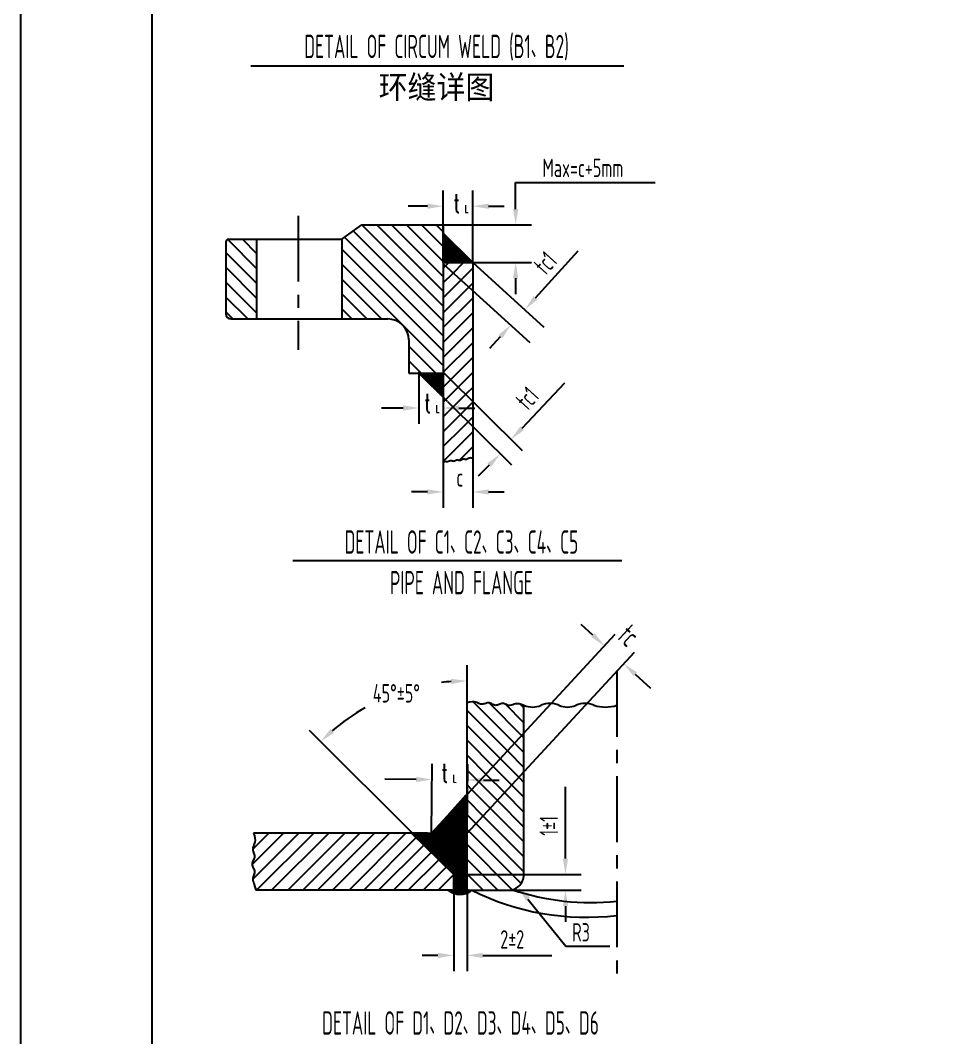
# Model space of a CAD drawing. Extents: x 2148 to 19378, y -121 to 5940.
# Drawn here: x 10968 to 12735, y 1865 to 3798 of the extents above; entities that cross this region are included whole.
import ezdxf
from ezdxf.enums import TextEntityAlignment as Align

# ---------------------------------------------------------------- set-up
doc = ezdxf.new("R2010")
doc.units = 0
doc.header["$LTSCALE"] = 100
doc.header["$MEASUREMENT"] = 0
doc.linetypes.add('G', pattern=[2, 1.25, -0.25, 0.25, -0.25])
doc.layers.get('0').update_dxf_attribs({"linetype": 'CONTINUOUS'})
doc.layers.get('DEFPOINTS').update_dxf_attribs({"linetype": 'CONTINUOUS'})
for name, color, linetype in [('01', 7, 'CONTINUOUS'), ('02', 1, 'CONTINUOUS'), ('02C', 3, 'CONTINUOUS'), ('05', 4, 'G'), ('10', 1, 'CONTINUOUS'), ('11', 3, 'CONTINUOUS')]:
    doc.layers.add(name, color=color, linetype=linetype)
doc.styles.get("Standard").update_dxf_attribs({"font": 'isocp.shx', "width": 0.707, "bigfont": 'hztxt.shx'})

msp = doc.modelspace()

# ---------------------------------------------------------------- linework, layer by layer
at = {"color": 1, "linetype": 'BYBLOCK'}
for p, q in [((11909.8318, 3490.2082), (12174.7275, 3490.2082)), ((11909.8318, 3439.8853), (11909.8318, 3490.2082)), ((11772.0398, 3409.8853), (11939.8318, 3409.8853)), ((11947.5965, 3271.0774), (12028.8859, 3360.6523)), ((11772.0398, 3335.3963), (11936.6571, 3186.0036)), ((11828.209, 3338.215), (11963.4676, 3215.4657)), ((11828.209, 3338.215), (11939.8318, 3338.215)), ((11909.8318, 3308.215), (11909.8318, 3278.215)), ((11880.5041, 3197.1476), (11860.3431, 3174.932)), ((11772.0398, 3129.656), (11922.3152, 2980.8876)), ((11922.1014, 3023.3135), (12003.0911, 3109.4243)), ((11780.5483, 3073.7727), (11902.0552, 2953.4844)), ((11772.0398, 2959.7785), (11772.0398, 2872.2034)), ((11828.209, 2966.7829), (11828.209, 2872.2034)), ((11859.6293, 2953.2706), (11838.5233, 2931.9507)), ((11742.0398, 2902.2034), (11712.0398, 2902.2034)), ((11858.209, 2902.2034), (11888.209, 2902.2034)), ((12056.6732, 2630.0796), (12034.6501, 2650.4507)), ((11749.6126, 2253.9373), (12099.0674, 2631.7317)), ((11817.332, 2253.8653), (12135.5979, 2597.9414)), ((11817.332, 2501.7648), (11817.332, 2573.1009)), ((12137.2499, 2555.5472), (12165.846, 2529.0962)), ((11725.8073, 2241.4158), (11517.9248, 2448.9244)), ((12004.4579, 2205.2237), (12004.4579, 2342.0157)), ((11792.1187, 2175.2237), (12034.4579, 2175.2237)), ((11792.1187, 2145.161), (11792.1187, 1991.3821)), ((11792.1187, 2145.161), (11806.1734, 2145.161)), ((11806.8805, 2145.161), (11826.3806, 2145.161)), ((11817.332, 2145.0075), (11817.332, 1991.3821)), ((11898.6579, 2145.161), (12034.4579, 2145.161)), ((12004.4579, 2115.161), (12004.4579, 2085.161)), ((12005.2187, 2038.8174), (12088.8568, 2038.8174)), ((11762.1187, 2021.3821), (11732.1187, 2021.3821)), ((11847.332, 2021.3821), (11978.6083, 2021.3821))]:
    msp.add_line(p, q, dxfattribs=at)
for start, end in [(94.374284, 97.099997), (119.5507744, 130.6772974)]:
    msp.add_arc((11817.332, 2150.0558), 393.0451, start, end, dxfattribs=at)
for points in [[(11904.8318, 3439.8853), (11914.8318, 3439.8853), (11909.8318, 3409.8853)], [(11904.8318, 3308.215), (11914.8318, 3308.215), (11909.8318, 3338.215)], [(11943.8939, 3274.4376), (11951.2992, 3267.7173), (11927.4355, 3248.8618)], [(11876.8015, 3200.5078), (11884.2067, 3193.7875), (11900.6651, 3219.3633)], [(11918.5481, 3026.8311), (11925.6547, 3019.7958), (11900.9954, 3001.9936)], [(11856.076, 2956.7883), (11863.1826, 2949.7529), (11880.7354, 2974.5904)], [(11742.0398, 2907.2034), (11742.0398, 2897.2034), (11772.0398, 2902.2034)], [(11858.209, 2907.2034), (11858.209, 2897.2034), (11828.209, 2902.2034)], [(12060.0684, 2633.7502), (12053.278, 2626.4091), (12078.6963, 2609.7085)], [(12140.6451, 2559.2177), (12133.8548, 2551.8767), (12115.2268, 2575.9183)], [(11787.163, 2546.9523), (11787.5447, 2536.9596), (11817.332, 2543.1009)], [(11564.5473, 2444.4735), (11557.7447, 2451.8031), (11539.157, 2427.7303)], [(11999.4579, 2205.2237), (12009.4579, 2205.2237), (12004.4579, 2175.2237)], [(11999.4579, 2115.161), (12009.4579, 2115.161), (12004.4579, 2145.161)], [(11762.1187, 2026.3821), (11762.1187, 2016.3821), (11792.1187, 2021.3821)], [(11847.332, 2026.3821), (11847.332, 2016.3821), (11817.332, 2021.3821)]]:
    msp.add_solid(points, dxfattribs=at)
at = {"layer": '01'}
for p, q in [((11579.242, 3382.368), (11617.113, 3409.8853)), ((11617.113, 3409.8853), (11772.0398, 3409.8853)), ((11772.0398, 3409.8853), (11772.0398, 3127.8326)), ((11358.9018, 3377.368), (11358.9018, 3241.0227)), ((11363.9018, 3382.368), (11579.242, 3382.368)), ((11417.4297, 3382.368), (11417.4297, 3231.0227)), ((11579.242, 3382.368), (11579.242, 3231.0227)), ((11772.0398, 3338.215), (11772.0398, 2959.7785)), ((11772.0398, 3338.215), (11828.209, 3338.215)), ((11828.209, 3338.215), (11828.209, 2966.7829)), ((11368.9018, 3231.0227), (11666.6262, 3231.0227)), ((11706.6262, 3191.0227), (11706.6262, 3127.8326)), ((11706.6262, 3127.8326), (11772.0398, 3127.8326)), ((11817.332, 2145.0075), (11817.332, 2501.7648)), ((11925.6276, 2175.0075), (11925.6276, 2496.9024)), ((11712.0549, 2253.8653), (11411.3158, 2253.8653)), ((11742.0185, 2253.8653), (11642.9359, 2253.8653)), ((11792.1187, 2175.2237), (11712.0549, 2253.8653)), ((11792.1187, 2145.161), (11792.1187, 2175.2237)), ((11792.1187, 2145.1451), (11416.1719, 2145.1451)), ((11817.3337, 2145.0075), (11892.7584, 2145.1451))]:
    msp.add_line(p, q, dxfattribs=at)
for centre, radius, start, end in [((11363.9018, 3377.368), 5, 90, 180), ((11368.9018, 3241.0227), 10, 180, 270), ((11666.6262, 3191.0227), 40, 0, 90), ((11895.6276, 2175.0075), 30, 264.5119296, 0)]:
    msp.add_arc(centre, radius, start, end, dxfattribs=at)
at = {"layer": '01', "color": 6}
for centre, radius, start, end in [((12044.635, 2583.5664), 489.7288, 243.5341762, 276.7472388), ((12053.6013, 2597.7303), 475.9773, 251.6138666, 275.8570166)]:
    msp.add_arc(centre, radius, start, end, dxfattribs=at)
at = {"layer": '02'}
for points in [[(10968.2688, -120.6678), (19378.2688, -120.6678), (19378.2688, 5819.3322), (10968.2688, 5819.3322)], [(11218.2688, -20.6678), (19278.2688, -20.6678), (19278.2688, 5719.3322), (11218.2688, 5719.3322)]]:
    msp.add_lwpolyline(points, close=True, dxfattribs=at)
at = {"layer": '02C'}
for p, q in [((11771.7544, 2959.2032), (11772.9818, 2959.7682)), ((11772.9818, 2959.7682), (11774.3964, 2960.1997)), ((11774.3964, 2960.1997), (11776.0413, 2960.4061)), ((11776.0413, 2960.4061), (11777.9598, 2960.2962)), ((11777.9598, 2960.2962), (11780.1952, 2959.7785)), ((11780.1952, 2959.7785), (11782.1895, 2960.9132)), ((11782.1895, 2960.9132), (11783.9967, 2961.5667)), ((11783.9967, 2961.5667), (11785.632, 2961.8387)), ((11785.632, 2961.8387), (11787.1109, 2961.8294)), ((11787.1109, 2961.8294), (11788.4486, 2961.6386)), ((11788.4486, 2961.6386), (11789.6606, 2961.3662)), ((11789.6606, 2961.3662), (11790.7621, 2961.1122)), ((11790.7621, 2961.1122), (11791.7685, 2960.9765)), ((11791.7685, 2960.9765), (11792.6949, 2961.0341)), ((11792.6949, 2961.0341), (11793.5548, 2961.2601)), ((11793.5548, 2961.2601), (11794.3615, 2961.6048)), ((11794.3615, 2961.6048), (11795.1282, 2962.0183)), ((11795.1282, 2962.0183), (11795.8682, 2962.4509)), ((11795.8682, 2962.4509), (11796.5947, 2962.8528)), ((11796.5947, 2962.8528), (11797.321, 2963.1743)), ((11797.321, 2963.1743), (11798.0603, 2963.3654)), ((11798.0603, 2963.3654), (11798.8225, 2963.3923)), ((11798.8225, 2963.3923), (11799.6045, 2963.2842)), ((11799.6045, 2963.2842), (11800.3996, 2963.0861)), ((11800.3996, 2963.0861), (11801.2012, 2962.8429)), ((11801.2012, 2962.8429), (11802.0029, 2962.5998)), ((11802.0029, 2962.5998), (11802.798, 2962.4016)), ((11802.798, 2962.4016), (11803.5799, 2962.2935)), ((11803.5799, 2962.2935), (11804.3422, 2962.3204)), ((11804.3422, 2962.3204), (11805.0803, 2962.5124)), ((11805.0803, 2962.5124), (11805.7988, 2962.8394)), ((11805.7988, 2962.8394), (11806.5042, 2963.2564)), ((11806.5042, 2963.2564), (11807.2029, 2963.7185)), ((11807.2029, 2963.7185), (11807.9017, 2964.1805)), ((11807.9017, 2964.1805), (11808.6071, 2964.5975)), ((11808.6071, 2964.5975), (11809.3255, 2964.9245)), ((11809.3255, 2964.9245), (11810.0637, 2965.1165)), ((11810.0637, 2965.1165), (11810.8268, 2965.1445)), ((11810.8268, 2965.1445), (11811.6146, 2965.044)), ((11811.6146, 2965.044), (11812.4257, 2964.8663)), ((11812.4257, 2964.8663), (11813.2584, 2964.6631)), ((11813.2584, 2964.6631), (11814.1113, 2964.4859)), ((11814.1113, 2964.4859), (11814.9828, 2964.386)), ((11814.9828, 2964.386), (11815.8715, 2964.4151)), ((11815.8715, 2964.4151), (11816.7757, 2964.6246)), ((11816.7757, 2964.6246), (11817.7014, 2965.0422)), ((11817.7014, 2965.0422), (11818.6845, 2965.6003)), ((11818.6845, 2965.6003), (11819.7681, 2966.2075)), ((11819.7681, 2966.2075), (11820.9956, 2966.7726)), ((11820.9956, 2966.7726), (11822.4101, 2967.204)), ((11822.4101, 2967.204), (11824.0551, 2967.4104)), ((11824.0551, 2967.4104), (11825.9736, 2967.3005)), ((11825.9736, 2967.3005), (11828.209, 2966.7829)), ((11817.332, 2501.7648), (11822.1858, 2503.4141)), ((11822.1858, 2503.4141), (11826.4261, 2504.0863)), ((11826.4261, 2504.0863), (11830.1287, 2503.9942)), ((11830.1287, 2503.9942), (11833.3694, 2503.3507)), ((11833.3694, 2503.3507), (11836.2241, 2502.3684)), ((11836.2241, 2502.3684), (11838.7684, 2501.2601)), ((11838.7684, 2501.2601), (11841.0782, 2500.2387)), ((11841.0782, 2500.2387), (11843.2292, 2499.5169)), ((11843.2292, 2499.5169), (11845.286, 2499.2529)), ((11845.286, 2499.2529), (11847.2679, 2499.3864)), ((11847.2679, 2499.3864), (11849.183, 2499.8027)), ((11849.183, 2499.8027), (11851.0394, 2500.387)), ((11851.0394, 2500.387), (11852.8453, 2501.0244)), ((11852.8453, 2501.0244), (11854.6086, 2501.6001)), ((11854.6086, 2501.6001), (11856.3375, 2501.9994)), ((11856.3375, 2501.9994), (11858.0401, 2502.1073)), ((11858.0401, 2502.1073), (11859.7239, 2501.8452)), ((11859.7239, 2501.8452), (11861.3939, 2501.2785)), ((11861.3939, 2501.2785), (11863.0549, 2500.5088)), ((11863.0549, 2500.5088), (11864.7113, 2499.6375)), ((11864.7113, 2499.6375), (11866.3677, 2498.7662)), ((11866.3677, 2498.7662), (11868.0287, 2497.9965)), ((11868.0287, 2497.9965), (11869.6988, 2497.4298)), ((11869.6988, 2497.4298), (11871.3825, 2497.1677)), ((11871.3825, 2497.1677), (11873.083, 2497.2778)), ((11873.083, 2497.2778), (11874.7972, 2497.6926)), ((11874.7972, 2497.6926), (11876.5204, 2498.3104)), ((11876.5204, 2498.3104), (11878.2483, 2499.0297)), ((11878.2483, 2499.0297), (11879.9761, 2499.749)), ((11879.9761, 2499.749), (11881.6994, 2500.3668)), ((11881.6994, 2500.3668), (11883.4135, 2500.7815)), ((11883.4135, 2500.7815), (11885.114, 2500.8917)), ((11885.114, 2500.8917), (11886.8, 2500.6316)), ((11886.8, 2500.6316), (11888.4862, 2500.079)), ((11888.4862, 2500.079), (11890.1909, 2499.3476)), ((11890.1909, 2499.3476), (11891.9323, 2498.5509)), ((11891.9323, 2498.5509), (11893.7289, 2497.8027)), ((11893.7289, 2497.8027), (11895.599, 2497.2164)), ((11895.599, 2497.2164), (11897.561, 2496.9058)), ((11897.561, 2496.9058), (11899.6331, 2496.9844)), ((11899.6331, 2496.9844), (11901.8402, 2497.5105)), ((11901.8402, 2497.5105), (11904.2322, 2498.3208)), ((11904.2322, 2498.3208), (11906.8656, 2499.1966)), ((11906.8656, 2499.1966), (11909.7968, 2499.9191)), ((11909.7968, 2499.9191), (11913.0822, 2500.2697)), ((11913.0822, 2500.2697), (11916.7782, 2500.0295)), ((11916.7782, 2500.0295), (11920.9412, 2498.98)), ((11920.9412, 2498.98), (11925.6276, 2496.9024)), ((11411.3158, 2253.8653), (11413.3487, 2248.6615)), ((11413.3487, 2248.6615), (11414.2879, 2244.0778)), ((11414.2879, 2244.0778), (11414.3686, 2240.0421)), ((11410.1344, 2225.5603), (11409.9475, 2223.3081)), ((11410.8151, 2227.9374), (11410.1344, 2225.5603)), ((11411.8143, 2230.5021), (11410.8151, 2227.9374)), ((11412.8965, 2233.3264), (11411.8143, 2230.5021)), ((11413.8264, 2236.4823), (11412.8965, 2233.3264)), ((11414.3686, 2240.0421), (11413.8264, 2236.4823)), ((11409.9475, 2223.3081), (11410.1898, 2221.1568)), ((11410.1898, 2221.1568), (11410.7367, 2219.0921)), ((11410.7367, 2219.0921), (11411.4635, 2217.0995)), ((11411.4635, 2217.0995), (11412.2458, 2215.1646)), ((11412.9403, 2205.8698), (11412.1835, 2204.0238)), ((11412.2458, 2215.1646), (11412.9588, 2213.2729)), ((11413.4756, 2207.7158), (11412.9403, 2205.8698)), ((11412.9588, 2213.2729), (11413.4779, 2211.4101)), ((11413.6787, 2209.5618), (11413.4756, 2207.7158)), ((11413.4779, 2211.4101), (11413.6787, 2209.5618)), ((11409.156, 2196.6399), (11408.953, 2194.7939)), ((11408.953, 2194.7939), (11409.156, 2192.9479)), ((11409.6914, 2198.4859), (11409.156, 2196.6399)), ((11409.156, 2192.9479), (11409.6914, 2191.1019)), ((11410.4482, 2200.3319), (11409.6914, 2198.4859)), ((11409.6914, 2191.1019), (11410.4482, 2189.256)), ((11411.3158, 2202.1778), (11410.4482, 2200.3319)), ((11410.4482, 2189.256), (11411.3158, 2187.41)), ((11412.1835, 2204.0238), (11411.3158, 2202.1778)), ((11411.3158, 2187.41), (11412.1835, 2185.564)), ((11412.1835, 2185.564), (11412.9403, 2183.718)), ((11410.1898, 2168.431), (11409.9475, 2166.2798)), ((11409.9475, 2166.2798), (11410.1344, 2164.0276)), ((11410.7367, 2170.4957), (11410.1898, 2168.431)), ((11411.4635, 2172.4883), (11410.7367, 2170.4957)), ((11412.2458, 2174.4232), (11411.4635, 2172.4883)), ((11412.9588, 2176.3149), (11412.2458, 2174.4232)), ((11412.9403, 2183.718), (11413.4756, 2181.872)), ((11413.4779, 2178.1777), (11412.9588, 2176.3149)), ((11413.4756, 2181.872), (11413.6787, 2180.0261)), ((11413.6787, 2180.0261), (11413.4779, 2178.1777)), ((11410.1344, 2164.0276), (11410.8151, 2161.6504)), ((11410.8151, 2161.6504), (11411.8143, 2159.0857)), ((11411.8143, 2159.0857), (11412.8965, 2156.2615)), ((11412.8965, 2156.2615), (11416.1719, 2145.1451))]:
    msp.add_line(p, q, dxfattribs=at)
for centre, radius, start, end in [((11941.9124, 2531.9294), 38.6275, 245.0651824, 294.9348176), ((11975.1459, 2453.3115), 46.7699, 68.7534412, 111.2465588), ((12008.3793, 2531.9294), 38.6275, 245.0651824, 294.9348176), ((12041.6127, 2453.3115), 46.7699, 68.7534412, 111.2465588), ((12080.3671, 2560.7599), 67.478, 251.1461235, 288.8538765)]:
    msp.add_arc(centre, radius, start, end, dxfattribs=at)
at = {"layer": '05'}
msp.add_line((11496.6145, 3427.0837), (11496.6145, 3172.5483), dxfattribs=at)
at = {"layer": '10', "color": 1}
for p, q in [((11772.0398, 3338.215), (11772.0398, 3475.2361)), ((11828.209, 3338.215), (11828.209, 3475.2361)), ((11742.0398, 3445.2361), (11705.2172, 3445.2361)), ((11858.209, 3445.2361), (11888.209, 3445.2361)), ((11725.9407, 3127.8326), (11725.9407, 3031.7057)), ((11772.0398, 3127.8326), (11772.0398, 3031.7057)), ((11695.9407, 3061.7057), (11655.1083, 3061.7057)), ((11802.0398, 3061.7057), (11832.0398, 3061.7057)), ((11749.6126, 2253.9373), (11751.0584, 2385.5221)), ((11817.332, 2253.1932), (11818.7778, 2384.778)), ((11720.7306, 2355.8535), (11661.3075, 2356.5064)), ((11848.4464, 2354.4502), (11878.4446, 2354.1206)), ((11933.2429, 2128.2626), (12005.2187, 2038.8174))]:
    msp.add_line(p, q, dxfattribs=at)
at = {"layer": '10'}
for p, q in [((11617.5343, 3409.8853), (11772.0398, 3255.3799)), ((11645.8185, 3409.8853), (11772.0398, 3283.6641)), ((11674.1028, 3409.8853), (11772.0398, 3311.9484)), ((11702.3871, 3409.8853), (11772.0398, 3340.2327)), ((11730.6714, 3409.8853), (11772.0398, 3368.5169)), ((11758.9556, 3409.8853), (11772.0398, 3396.8012)), ((11584.5942, 3386.2569), (11772.0398, 3198.8113)), ((11600.9756, 3398.1598), (11772.0398, 3227.0956)), ((11828.209, 3338.215), (11772.0398, 3393.8209)), ((11772.0398, 3393.2676), (11772.5987, 3393.2676)), ((11772.0398, 3392.2676), (11773.6088, 3392.2676)), ((11772.0398, 3391.2676), (11774.619, 3391.2676)), ((11772.0398, 3390.2676), (11775.6291, 3390.2676)), ((11772.0398, 3389.2676), (11776.6392, 3389.2676)), ((11772.0398, 3388.2676), (11777.6493, 3388.2676)), ((11772.0398, 3387.2676), (11778.6595, 3387.2676)), ((11772.0398, 3386.2676), (11779.6696, 3386.2676)), ((11772.0398, 3385.2676), (11780.6797, 3385.2676)), ((11772.0398, 3384.2676), (11781.6899, 3384.2676)), ((11362.4303, 3382.1466), (11417.4297, 3327.1472)), ((11390.4932, 3382.368), (11417.4297, 3355.4315)), ((11772.0398, 3383.2676), (11782.7, 3383.2676)), ((11772.0398, 3382.2676), (11783.7101, 3382.2676)), ((11772.0398, 3381.2676), (11784.7203, 3381.2676)), ((11772.0398, 3380.2676), (11785.7304, 3380.2676)), ((11772.0398, 3379.2676), (11786.7405, 3379.2676)), ((11772.0398, 3378.2676), (11787.7506, 3378.2676)), ((11772.0398, 3377.2676), (11788.7608, 3377.2676)), ((11772.0398, 3376.2676), (11789.7709, 3376.2676)), ((11772.0398, 3375.2676), (11790.781, 3375.2676)), ((11772.0398, 3374.2676), (11791.7912, 3374.2676)), ((11772.0398, 3373.2676), (11792.8013, 3373.2676)), ((11772.0398, 3372.2676), (11793.8114, 3372.2676)), ((11772.0398, 3371.2676), (11794.8216, 3371.2676)), ((11772.0398, 3370.2676), (11795.8317, 3370.2676)), ((11772.0398, 3369.2676), (11796.8418, 3369.2676)), ((11772.0398, 3368.2676), (11797.852, 3368.2676)), ((11772.0398, 3367.2676), (11798.8621, 3367.2676)), ((11772.0398, 3366.2676), (11799.8722, 3366.2676)), ((11772.0398, 3365.2676), (11800.8823, 3365.2676)), ((11772.0398, 3364.2676), (11801.8925, 3364.2676)), ((11358.9018, 3357.3908), (11417.4297, 3298.863)), ((11579.242, 3363.3248), (11772.0398, 3170.5271)), ((11772.0398, 3363.2676), (11802.9026, 3363.2676)), ((11772.0398, 3362.2676), (11803.9127, 3362.2676)), ((11772.0398, 3361.2676), (11804.9229, 3361.2676)), ((11772.0398, 3360.2676), (11805.933, 3360.2676)), ((11772.0398, 3359.2676), (11806.9431, 3359.2676)), ((11772.0398, 3358.2676), (11807.9533, 3358.2676)), ((11772.0398, 3357.2676), (11808.9634, 3357.2676)), ((11772.0398, 3356.2676), (11809.9735, 3356.2676)), ((11772.0398, 3355.2676), (11810.9837, 3355.2676)), ((11772.0398, 3354.2676), (11811.9938, 3354.2676)), ((11772.0398, 3353.2676), (11813.0039, 3353.2676)), ((11772.0398, 3352.2676), (11814.014, 3352.2676)), ((11772.0398, 3351.2676), (11815.0242, 3351.2676)), ((11772.0398, 3350.2676), (11816.0343, 3350.2676)), ((11772.0398, 3349.2676), (11817.0444, 3349.2676)), ((11772.0398, 3348.2676), (11818.0546, 3348.2676)), ((11772.0398, 3347.2676), (11819.0647, 3347.2676)), ((11772.0398, 3346.2676), (11820.0748, 3346.2676)), ((11772.0398, 3345.2676), (11821.085, 3345.2676)), ((11358.9018, 3329.1065), (11417.4297, 3270.5787)), ((11579.242, 3335.0405), (11772.0398, 3142.2428)), ((11772.0398, 3344.2676), (11822.0951, 3344.2676)), ((11772.0398, 3343.2676), (11823.1052, 3343.2676)), ((11772.0398, 3342.2676), (11824.1153, 3342.2676)), ((11772.0398, 3341.2676), (11825.1255, 3341.2676)), ((11772.0398, 3340.2676), (11826.1356, 3340.2676)), ((11772.0398, 3339.2676), (11827.1457, 3339.2676)), ((11772.0398, 3338.2676), (11828.1559, 3338.2676)), ((11772.0398, 3327.6459), (11782.6089, 3338.215)), ((11772.0398, 3271.0773), (11828.209, 3327.2465)), ((11790.9307, 3318.2525), (11810.8932, 3338.215)), ((11805.7585, 3304.7961), (11828.209, 3327.2465)), ((11579.242, 3306.7562), (11654.9756, 3231.0227)), ((11772.0398, 3299.3616), (11790.9307, 3318.2525)), ((11358.9018, 3300.8223), (11417.4297, 3242.2944)), ((11772.0398, 3242.793), (11820.5863, 3291.3396)), ((11820.5863, 3291.3396), (11828.209, 3298.9622)), ((11358.9018, 3272.538), (11400.4172, 3231.0227)), ((11579.242, 3278.4719), (11626.6913, 3231.0227)), ((11772.0398, 3214.5088), (11828.209, 3270.678)), ((11579.242, 3250.1877), (11598.4071, 3231.0227)), ((11358.9018, 3244.2537), (11372.1329, 3231.0227)), ((11772.0398, 3186.2245), (11828.209, 3242.3937)), ((11772.0398, 3157.9402), (11828.209, 3214.1094)), ((11706.6262, 3179.372), (11758.1656, 3127.8326)), ((11772.0398, 3129.656), (11828.209, 3185.8252)), ((11789.3771, 3118.709), (11828.209, 3157.5409)), ((11706.6262, 3151.436), (11730.2296, 3127.8326)), ((11780.5483, 3073.7727), (11724.3791, 3129.3786)), ((11726.5115, 3127.2676), (11772.0398, 3127.2676)), ((11727.5216, 3126.2676), (11772.0398, 3126.2676)), ((11728.5317, 3125.2676), (11772.0398, 3125.2676)), ((11729.5419, 3124.2676), (11772.0398, 3124.2676)), ((11730.552, 3123.2676), (11772.0398, 3123.2676)), ((11731.5621, 3122.2676), (11772.0398, 3122.2676)), ((11732.5723, 3121.2676), (11772.0398, 3121.2676)), ((11733.5824, 3120.2676), (11772.0398, 3120.2676)), ((11734.5925, 3119.2676), (11772.0398, 3119.2676)), ((11735.6027, 3118.2676), (11772.0398, 3118.2676)), ((11736.6128, 3117.2676), (11772.0398, 3117.2676)), ((11737.6229, 3116.2676), (11772.0398, 3116.2676)), ((11738.6331, 3115.2676), (11772.0398, 3115.2676)), ((11739.6432, 3114.2676), (11772.0398, 3114.2676)), ((11740.6533, 3113.2676), (11772.0398, 3113.2676)), ((11772.0398, 3101.3717), (11789.3771, 3118.709)), ((11803.5453, 3104.5929), (11828.209, 3129.2566)), ((11741.6634, 3112.2676), (11772.0398, 3112.2676)), ((11742.6736, 3111.2676), (11772.0398, 3111.2676)), ((11743.6837, 3110.2676), (11772.0398, 3110.2676)), ((11744.6938, 3109.2676), (11772.0398, 3109.2676)), ((11745.704, 3108.2676), (11772.0398, 3108.2676)), ((11746.7141, 3107.2676), (11772.0398, 3107.2676)), ((11747.7242, 3106.2676), (11772.0398, 3106.2676)), ((11748.7344, 3105.2676), (11772.0398, 3105.2676)), ((11749.7445, 3104.2676), (11772.0398, 3104.2676)), ((11750.7546, 3103.2676), (11772.0398, 3103.2676)), ((11751.7648, 3102.2676), (11772.0398, 3102.2676)), ((11752.7749, 3101.2676), (11772.0398, 3101.2676)), ((11753.785, 3100.2676), (11772.0398, 3100.2676)), ((11754.7951, 3099.2676), (11772.0398, 3099.2676)), ((11755.8053, 3098.2676), (11772.0398, 3098.2676)), ((11756.8154, 3097.2676), (11772.0398, 3097.2676)), ((11757.8255, 3096.2676), (11772.0398, 3096.2676)), ((11758.8357, 3095.2676), (11772.0398, 3095.2676)), ((11759.8458, 3094.2676), (11772.0398, 3094.2676)), ((11772.0398, 3073.0874), (11803.5453, 3104.5929)), ((11817.7135, 3090.4769), (11828.209, 3100.9723)), ((11760.8559, 3093.2676), (11772.0398, 3093.2676)), ((11761.8661, 3092.2676), (11772.0398, 3092.2676)), ((11762.8762, 3091.2676), (11772.0398, 3091.2676)), ((11763.8863, 3090.2676), (11772.0398, 3090.2676)), ((11764.8965, 3089.2676), (11772.0398, 3089.2676)), ((11765.9066, 3088.2676), (11772.0398, 3088.2676)), ((11766.9167, 3087.2676), (11772.0398, 3087.2676)), ((11767.9268, 3086.2676), (11772.0398, 3086.2676)), ((11768.937, 3085.2676), (11772.0398, 3085.2676)), ((11769.9471, 3084.2676), (11772.0398, 3084.2676)), ((11770.9572, 3083.2676), (11772.0398, 3083.2676)), ((11771.9674, 3082.2676), (11772.0398, 3082.2676)), ((11772.0398, 3044.8031), (11817.8209, 3090.5843)), ((11795.1528, 3039.6319), (11828.209, 3072.6881)), ((11772.0398, 3016.5189), (11795.1528, 3039.6319)), ((11780.1952, 3052.9586), (11780.9846, 3053.748)), ((11809.321, 3025.5158), (11828.209, 3044.4038)), ((11772.0398, 2988.2346), (11809.321, 3025.5158)), ((11772.0398, 2959.9503), (11823.4892, 3011.3998)), ((11823.4892, 3011.3998), (11828.209, 3016.1195)), ((11802.7798, 2962.4061), (11828.209, 2987.8353)), ((11828.3229, 2504.0391), (11907.6121, 2424.7499)), ((11858.6309, 2502.0153), (11921.2031, 2439.4432)), ((11889.126, 2499.8045), (11925.6276, 2463.303)), ((11917.3225, 2499.8923), (11925.6276, 2491.5872)), ((11817.332, 2486.7457), (11894.021, 2410.0567)), ((11817.332, 2458.4615), (11880.43, 2395.3635)), ((11921.2031, 2439.4432), (11925.6276, 2435.0187)), ((11817.332, 2430.1772), (11866.8389, 2380.6703)), ((11907.6121, 2424.7499), (11925.6276, 2406.7344)), ((11817.332, 2401.8929), (11853.2479, 2365.977)), ((11894.021, 2410.0567), (11925.6276, 2378.4501)), ((11866.8389, 2380.6703), (11902.0527, 2345.4565)), ((11880.43, 2395.3635), (11915.6437, 2360.1497)), ((11817.332, 2373.6086), (11839.6568, 2351.2838)), ((11853.2479, 2365.977), (11888.4616, 2330.7633)), ((11915.6437, 2360.1497), (11925.6276, 2350.1659)), ((11817.332, 2345.3244), (11826.0658, 2336.5906)), ((11839.6568, 2351.2838), (11874.8706, 2316.0701)), ((11902.0527, 2345.4565), (11925.6276, 2321.8816)), ((11749.6126, 2252.6851), (11820.9987, 2331.1126)), ((11749.6126, 2252.6851), (11816.0168, 2326.562)), ((11750.8289, 2253.8653), (11817.332, 2320.3684)), ((11756.4146, 2260.1581), (11817.332, 2321.0755)), ((11763.5834, 2268.034), (11817.332, 2321.7826)), ((11770.7522, 2275.9099), (11817.332, 2322.4897)), ((11777.921, 2283.7858), (11817.332, 2323.1968)), ((11785.0898, 2291.6617), (11817.332, 2323.9039)), ((11792.2585, 2299.5375), (11817.332, 2324.611)), ((11799.4273, 2307.4134), (11817.332, 2325.3181)), ((11806.5961, 2315.2893), (11817.332, 2326.0252)), ((11813.7649, 2323.1652), (11817.332, 2326.7323)), ((11826.0658, 2336.5906), (11861.2795, 2301.3768)), ((11888.4616, 2330.7633), (11925.6276, 2293.5973)), ((11751.536, 2253.8653), (11817.332, 2319.6613)), ((11752.2432, 2253.8653), (11817.332, 2318.9542)), ((11752.9503, 2253.8653), (11817.332, 2318.247)), ((11753.6574, 2253.8653), (11817.332, 2317.5399)), ((11754.3645, 2253.8653), (11817.332, 2316.8328)), ((11755.0716, 2253.8653), (11817.332, 2316.1257)), ((11755.7787, 2253.8653), (11817.332, 2315.4186)), ((11756.4858, 2253.8653), (11817.332, 2314.7115)), ((11757.1929, 2253.8653), (11817.332, 2314.0044)), ((11757.9, 2253.8653), (11817.332, 2313.2973)), ((11758.6071, 2253.8653), (11817.332, 2312.5902)), ((11759.3142, 2253.8653), (11817.332, 2311.8831)), ((11760.0213, 2253.8653), (11817.332, 2311.176)), ((11760.7284, 2253.8653), (11817.332, 2310.4689)), ((11761.4355, 2253.8653), (11817.332, 2309.7618)), ((11762.1426, 2253.8653), (11817.332, 2309.0547)), ((11762.8498, 2253.8653), (11817.332, 2308.3475)), ((11763.5569, 2253.8653), (11817.332, 2307.6404)), ((11764.264, 2253.8653), (11817.332, 2306.9333)), ((11764.9711, 2253.8653), (11817.332, 2306.2262)), ((11765.6782, 2253.8653), (11817.332, 2305.5191)), ((11766.3853, 2253.8653), (11817.332, 2304.812)), ((11767.0924, 2253.8653), (11817.332, 2304.1049)), ((11767.7995, 2253.8653), (11817.332, 2303.3978)), ((11768.5066, 2253.8653), (11817.332, 2302.6907)), ((11769.2137, 2253.8653), (11817.332, 2301.9836)), ((11769.9208, 2253.8653), (11817.332, 2301.2765)), ((11817.332, 2317.0401), (11847.6885, 2286.6836)), ((11861.2795, 2301.3768), (11925.6276, 2237.0288)), ((11874.8706, 2316.0701), (11925.6276, 2265.3131)), ((11770.6279, 2253.8653), (11817.332, 2300.5694)), ((11771.335, 2253.8653), (11817.332, 2299.8623)), ((11772.0421, 2253.8653), (11817.332, 2299.1552)), ((11772.7492, 2253.8653), (11817.332, 2298.4481)), ((11773.4564, 2253.8653), (11817.332, 2297.7409)), ((11774.1635, 2253.8653), (11817.332, 2297.0338)), ((11774.8706, 2253.8653), (11817.332, 2296.3267)), ((11775.5777, 2253.8653), (11817.332, 2295.6196)), ((11776.2848, 2253.8653), (11817.332, 2294.9125)), ((11776.9919, 2253.8653), (11817.332, 2294.2054)), ((11777.699, 2253.8653), (11817.332, 2293.4983)), ((11778.4061, 2253.8653), (11817.332, 2292.7912)), ((11779.1132, 2253.8653), (11817.332, 2292.0841)), ((11779.8203, 2253.8653), (11817.332, 2291.377)), ((11780.5274, 2253.8653), (11817.332, 2290.6699)), ((11781.2345, 2253.8653), (11817.332, 2289.9628)), ((11781.9416, 2253.8653), (11817.332, 2289.2557)), ((11782.6487, 2253.8653), (11817.332, 2288.5486)), ((11783.3558, 2253.8653), (11817.332, 2287.8415)), ((11784.063, 2253.8653), (11817.332, 2287.1343)), ((11784.7701, 2253.8653), (11817.332, 2286.4272)), ((11785.4772, 2253.8653), (11817.332, 2285.7201)), ((11786.1843, 2253.8653), (11817.332, 2285.013)), ((11786.8914, 2253.8653), (11817.332, 2284.3059)), ((11787.5985, 2253.8653), (11817.332, 2283.5988)), ((11788.3056, 2253.8653), (11817.332, 2282.8917)), ((11789.0127, 2253.8653), (11817.332, 2282.1846)), ((11817.332, 2288.7558), (11834.0975, 2271.9904)), ((11847.6885, 2286.6836), (11925.6276, 2208.7445)), ((11789.7198, 2253.8653), (11817.332, 2281.4775)), ((11790.4269, 2253.8653), (11817.332, 2280.7704)), ((11791.134, 2253.8653), (11817.332, 2280.0633)), ((11791.8411, 2253.8653), (11817.332, 2279.3562)), ((11792.5482, 2253.8653), (11817.332, 2278.6491)), ((11793.2553, 2253.8653), (11817.332, 2277.942)), ((11793.9625, 2253.8653), (11817.332, 2277.2349)), ((11794.6696, 2253.8653), (11817.332, 2276.5277)), ((11795.3767, 2253.8653), (11817.332, 2275.8206)), ((11796.0838, 2253.8653), (11817.332, 2275.1135)), ((11796.7909, 2253.8653), (11817.332, 2274.4064)), ((11797.498, 2253.8653), (11817.332, 2273.6993)), ((11798.2051, 2253.8653), (11817.332, 2272.9922)), ((11798.9122, 2253.8653), (11817.332, 2272.2851)), ((11799.6193, 2253.8653), (11817.332, 2271.578)), ((11800.3264, 2253.8653), (11817.332, 2270.8709)), ((11801.0335, 2253.8653), (11817.332, 2270.1638)), ((11801.7406, 2253.8653), (11817.332, 2269.4567)), ((11802.4477, 2253.8653), (11817.332, 2268.7496)), ((11803.1548, 2253.8653), (11817.332, 2268.0425)), ((11803.8619, 2253.8653), (11817.332, 2267.3354)), ((11804.5691, 2253.8653), (11817.332, 2266.6282)), ((11805.2762, 2253.8653), (11817.332, 2265.9211)), ((11805.9833, 2253.8653), (11817.332, 2265.214)), ((11806.6904, 2253.8653), (11817.332, 2264.5069)), ((11807.3975, 2253.8653), (11817.332, 2263.7998)), ((11808.1046, 2253.8653), (11817.332, 2263.0927)), ((11808.8117, 2253.8653), (11817.332, 2262.3856)), ((11834.0975, 2271.9904), (11925.6276, 2180.4602)), ((11409.0164, 2194.2173), (11468.6644, 2253.8653)), ((11409.9588, 2223.444), (11440.3801, 2253.8653)), ((11409.9708, 2165.9988), (11497.8373, 2253.8653)), ((11417.4013, 2145.1451), (11526.1216, 2253.8653)), ((11445.6856, 2145.1451), (11554.4058, 2253.8653)), ((11476.9796, 2145.6248), (11585.2201, 2253.8653)), ((11505.2638, 2145.6248), (11613.5043, 2253.8653)), ((11533.0684, 2145.1451), (11641.7886, 2253.8653)), ((11561.3526, 2145.1451), (11670.0729, 2253.8653)), ((11593.0909, 2145.6248), (11701.3315, 2253.8653)), ((11621.3752, 2145.6248), (11720.914, 2245.1636)), ((11712.3527, 2253.5728), (11712.6452, 2253.8653)), ((11712.7094, 2253.2224), (11713.3523, 2253.8653)), ((11713.0661, 2252.872), (11714.0594, 2253.8653)), ((11713.4228, 2252.5216), (11714.7665, 2253.8653)), ((11713.7795, 2252.1713), (11715.4736, 2253.8653)), ((11714.1363, 2251.8209), (11716.1807, 2253.8653)), ((11714.493, 2251.4705), (11716.8878, 2253.8653)), ((11714.8497, 2251.1201), (11717.5949, 2253.8653)), ((11715.2064, 2250.7697), (11718.302, 2253.8653)), ((11715.5632, 2250.4193), (11719.0091, 2253.8653)), ((11715.9199, 2250.0689), (11719.7162, 2253.8653)), ((11716.2766, 2249.7186), (11720.4233, 2253.8653)), ((11716.6333, 2249.3682), (11721.1305, 2253.8653)), ((11716.99, 2249.0178), (11721.8376, 2253.8653)), ((11717.3468, 2248.6674), (11722.5447, 2253.8653)), ((11717.7035, 2248.317), (11723.2518, 2253.8653)), ((11718.0602, 2247.9666), (11723.9589, 2253.8653)), ((11718.4169, 2247.6162), (11724.666, 2253.8653)), ((11718.7737, 2247.2659), (11725.3731, 2253.8653)), ((11719.1304, 2246.9155), (11726.0802, 2253.8653)), ((11719.4871, 2246.5651), (11726.7873, 2253.8653)), ((11719.8438, 2246.2147), (11727.4944, 2253.8653)), ((11720.2005, 2245.8643), (11728.2015, 2253.8653)), ((11720.5573, 2245.5139), (11728.9086, 2253.8653)), ((11720.914, 2245.1636), (11729.6157, 2253.8653)), ((11721.2707, 2244.8132), (11730.3228, 2253.8653)), ((11721.6274, 2244.4628), (11731.0299, 2253.8653)), ((11721.9841, 2244.1124), (11731.7371, 2253.8653)), ((11722.3409, 2243.762), (11732.4442, 2253.8653)), ((11722.6976, 2243.4116), (11733.1513, 2253.8653)), ((11723.0543, 2243.0612), (11733.8584, 2253.8653)), ((11723.411, 2242.7109), (11734.5655, 2253.8653)), ((11723.7678, 2242.3605), (11735.2726, 2253.8653)), ((11724.1245, 2242.0101), (11735.9797, 2253.8653)), ((11724.4812, 2241.6597), (11736.6868, 2253.8653)), ((11724.8379, 2241.3093), (11737.3939, 2253.8653)), ((11725.1946, 2240.9589), (11738.101, 2253.8653)), ((11725.5514, 2240.6085), (11738.8081, 2253.8653)), ((11725.9081, 2240.2582), (11739.5152, 2253.8653)), ((11726.2648, 2239.9078), (11740.2223, 2253.8653)), ((11726.6215, 2239.5574), (11740.9294, 2253.8653)), ((11726.9783, 2239.207), (11741.6365, 2253.8653)), ((11727.335, 2238.8566), (11742.3437, 2253.8653)), ((11727.6917, 2238.5062), (11743.0508, 2253.8653)), ((11728.0484, 2238.1559), (11743.7579, 2253.8653)), ((11728.4051, 2237.8055), (11744.465, 2253.8653)), ((11728.7619, 2237.4551), (11745.1721, 2253.8653)), ((11729.1186, 2237.1047), (11745.8792, 2253.8653)), ((11729.4753, 2236.7543), (11746.5863, 2253.8653)), ((11729.832, 2236.4039), (11747.2934, 2253.8653)), ((11730.1888, 2236.0535), (11748.0005, 2253.8653)), ((11730.5455, 2235.7032), (11748.7076, 2253.8653)), ((11730.9022, 2235.3528), (11749.4147, 2253.8653)), ((11731.2589, 2235.0024), (11750.1218, 2253.8653)), ((11731.6156, 2234.652), (11750.8289, 2253.8653)), ((11731.9724, 2234.3016), (11751.536, 2253.8653)), ((11732.3291, 2233.9512), (11752.2432, 2253.8653)), ((11732.6858, 2233.6008), (11752.9503, 2253.8653)), ((11733.0425, 2233.2505), (11753.6574, 2253.8653)), ((11733.3992, 2232.9001), (11754.3645, 2253.8653)), ((11733.756, 2232.5497), (11755.0716, 2253.8653)), ((11734.1127, 2232.1993), (11755.7787, 2253.8653)), ((11734.4694, 2231.8489), (11756.4858, 2253.8653)), ((11734.8261, 2231.4985), (11757.1929, 2253.8653)), ((11735.1829, 2231.1482), (11757.9, 2253.8653)), ((11735.5396, 2230.7978), (11758.6071, 2253.8653)), ((11735.8963, 2230.4474), (11759.3142, 2253.8653)), ((11736.253, 2230.097), (11760.0213, 2253.8653)), ((11736.6097, 2229.7466), (11760.7284, 2253.8653)), ((11736.9665, 2229.3962), (11761.4355, 2253.8653)), ((11737.3232, 2229.0458), (11762.1426, 2253.8653)), ((11737.6799, 2228.6955), (11762.8498, 2253.8653)), ((11738.0366, 2228.3451), (11763.5569, 2253.8653)), ((11738.3934, 2227.9947), (11764.264, 2253.8653)), ((11738.7501, 2227.6443), (11764.9711, 2253.8653)), ((11739.1068, 2227.2939), (11765.6782, 2253.8653)), ((11739.4635, 2226.9435), (11766.3853, 2253.8653)), ((11739.8202, 2226.5931), (11767.0924, 2253.8653)), ((11740.177, 2226.2428), (11767.7995, 2253.8653)), ((11740.5337, 2225.8924), (11768.5066, 2253.8653)), ((11740.8904, 2225.542), (11769.2137, 2253.8653)), ((11741.2471, 2225.1916), (11769.9208, 2253.8653)), ((11741.6038, 2224.8412), (11770.6279, 2253.8653)), ((11741.9606, 2224.4908), (11771.335, 2253.8653)), ((11742.0185, 2253.8653), (11817.332, 2253.8653)), ((11742.3173, 2224.1405), (11772.0421, 2253.8653)), ((11742.674, 2223.7901), (11772.7492, 2253.8653)), ((11743.0307, 2223.4397), (11773.4564, 2253.8653)), ((11743.3875, 2223.0893), (11774.1635, 2253.8653)), ((11743.7442, 2222.7389), (11774.8706, 2253.8653)), ((11744.1009, 2222.3885), (11775.5777, 2253.8653)), ((11744.4576, 2222.0381), (11776.2848, 2253.8653)), ((11744.8143, 2221.6878), (11776.9919, 2253.8653)), ((11745.1711, 2221.3374), (11777.699, 2253.8653)), ((11745.5278, 2220.987), (11778.4061, 2253.8653)), ((11745.8845, 2220.6366), (11779.1132, 2253.8653)), ((11746.2412, 2220.2862), (11779.8203, 2253.8653)), ((11746.598, 2219.9358), (11780.5274, 2253.8653)), ((11746.9547, 2219.5854), (11781.2345, 2253.8653)), ((11747.3114, 2219.2351), (11781.9416, 2253.8653)), ((11747.6681, 2218.8847), (11782.6487, 2253.8653)), ((11748.0248, 2218.5343), (11783.3558, 2253.8653)), ((11748.3816, 2218.1839), (11784.063, 2253.8653)), ((11748.7383, 2217.8335), (11784.7701, 2253.8653)), ((11749.095, 2217.4831), (11785.4772, 2253.8653)), ((11749.4517, 2217.1328), (11786.1843, 2253.8653)), ((11749.8084, 2216.7824), (11786.8914, 2253.8653)), ((11750.1652, 2216.432), (11787.5985, 2253.8653)), ((11750.5219, 2216.0816), (11788.3056, 2253.8653)), ((11750.8786, 2215.7312), (11789.0127, 2253.8653)), ((11751.2353, 2215.3808), (11789.7198, 2253.8653)), ((11751.5921, 2215.0304), (11790.4269, 2253.8653)), ((11751.9488, 2214.6801), (11791.134, 2253.8653)), ((11752.3055, 2214.3297), (11791.8411, 2253.8653)), ((11752.6622, 2213.9793), (11792.5482, 2253.8653)), ((11753.0189, 2213.6289), (11793.2553, 2253.8653)), ((11753.3757, 2213.2785), (11793.9625, 2253.8653)), ((11753.7324, 2212.9281), (11794.6696, 2253.8653)), ((11754.0891, 2212.5777), (11795.3767, 2253.8653)), ((11754.4458, 2212.2274), (11796.0838, 2253.8653)), ((11754.8026, 2211.877), (11796.7909, 2253.8653)), ((11755.1593, 2211.5266), (11797.498, 2253.8653)), ((11755.516, 2211.1762), (11798.2051, 2253.8653)), ((11755.8727, 2210.8258), (11798.9122, 2253.8653)), ((11756.2294, 2210.4754), (11799.6193, 2253.8653)), ((11756.5862, 2210.1251), (11800.3264, 2253.8653)), ((11756.9429, 2209.7747), (11801.0335, 2253.8653)), ((11757.2996, 2209.4243), (11801.7406, 2253.8653)), ((11757.6563, 2209.0739), (11802.4477, 2253.8653)), ((11758.013, 2208.7235), (11803.1548, 2253.8653)), ((11758.3698, 2208.3731), (11803.8619, 2253.8653)), ((11758.7265, 2208.0227), (11804.5691, 2253.8653)), ((11759.0832, 2207.6724), (11805.2762, 2253.8653)), ((11759.4399, 2207.322), (11805.9833, 2253.8653)), ((11759.7967, 2206.9716), (11806.6904, 2253.8653)), ((11760.1534, 2206.6212), (11807.3975, 2253.8653)), ((11760.5101, 2206.2708), (11808.1046, 2253.8653)), ((11760.8668, 2205.9204), (11808.8117, 2253.8653)), ((11761.2235, 2205.57), (11809.5188, 2253.8653)), ((11761.5803, 2205.2197), (11810.2259, 2253.8653)), ((11761.937, 2204.8693), (11810.933, 2253.8653)), ((11762.2937, 2204.5189), (11811.6401, 2253.8653)), ((11762.6504, 2204.1685), (11812.3472, 2253.8653)), ((11763.0072, 2203.8181), (11813.0543, 2253.8653)), ((11763.3639, 2203.4677), (11813.7614, 2253.8653)), ((11763.7206, 2203.1174), (11814.4685, 2253.8653)), ((11764.0773, 2202.767), (11815.1757, 2253.8653)), ((11764.434, 2202.4166), (11815.8828, 2253.8653)), ((11764.7908, 2202.0662), (11816.5899, 2253.8653)), ((11765.1475, 2201.7158), (11817.297, 2253.8653)), ((11765.5042, 2201.3654), (11817.332, 2253.1932)), ((11765.8609, 2201.015), (11817.332, 2252.4861)), ((11766.2176, 2200.6647), (11817.332, 2251.779)), ((11766.5744, 2200.3143), (11817.332, 2251.0719)), ((11766.9311, 2199.9639), (11817.332, 2250.3648)), ((11767.2878, 2199.6135), (11817.332, 2249.6577)), ((11767.6445, 2199.2631), (11817.332, 2248.9506)), ((11768.0013, 2198.9127), (11817.332, 2248.2435)), ((11768.358, 2198.5623), (11817.332, 2247.5364)), ((11768.7147, 2198.212), (11817.332, 2246.8293)), ((11769.0714, 2197.8616), (11817.332, 2246.1222)), ((11769.4281, 2197.5112), (11817.332, 2245.415)), ((11769.7849, 2197.1608), (11817.332, 2244.7079)), ((11770.1416, 2196.8104), (11817.332, 2244.0008)), ((11770.4983, 2196.46), (11817.332, 2243.2937)), ((11770.8371, 2203.5998), (11817.332, 2253.8653)), ((11809.5188, 2253.8653), (11817.332, 2261.6785)), ((11810.2259, 2253.8653), (11817.332, 2260.9714)), ((11810.933, 2253.8653), (11817.332, 2260.2643)), ((11811.6401, 2253.8653), (11817.332, 2259.5572)), ((11812.3472, 2253.8653), (11817.332, 2258.8501)), ((11813.0543, 2253.8653), (11817.332, 2258.143)), ((11813.7614, 2253.8653), (11817.332, 2257.4359)), ((11814.4685, 2253.8653), (11817.332, 2256.7288)), ((11815.1757, 2253.8653), (11817.332, 2256.0216)), ((11815.8828, 2253.8653), (11817.332, 2255.3145)), ((11816.5899, 2253.8653), (11817.332, 2254.6074)), ((11817.297, 2253.8653), (11817.332, 2253.9003)), ((11817.332, 2260.4716), (11820.5064, 2257.2971)), ((11820.5064, 2257.2971), (11920.12, 2157.6835)), ((11649.1798, 2145.1451), (11735.1829, 2231.1482)), ((11770.855, 2196.1097), (11817.332, 2242.5866)), ((11771.2118, 2195.7593), (11817.332, 2241.8795)), ((11771.5685, 2195.4089), (11817.332, 2241.1724)), ((11771.9252, 2195.0585), (11817.332, 2240.4653)), ((11772.2819, 2194.7081), (11817.332, 2239.7582)), ((11772.6386, 2194.3577), (11817.332, 2239.0511)), ((11772.9954, 2194.0073), (11817.332, 2238.344)), ((11773.3521, 2193.657), (11817.332, 2237.6369)), ((11773.7088, 2193.3066), (11817.332, 2236.9298)), ((11774.0655, 2192.9562), (11817.332, 2236.2227)), ((11774.4223, 2192.6058), (11817.332, 2235.5156)), ((11774.779, 2192.2554), (11817.332, 2234.8084)), ((11775.1357, 2191.905), (11817.332, 2234.1013)), ((11775.4924, 2191.5546), (11817.332, 2233.3942)), ((11775.8491, 2191.2043), (11817.332, 2232.6871)), ((11776.2059, 2190.8539), (11817.332, 2231.98)), ((11776.5626, 2190.5035), (11817.332, 2231.2729)), ((11776.9193, 2190.1531), (11817.332, 2230.5658)), ((11777.276, 2189.8027), (11817.332, 2229.8587)), ((11777.6327, 2189.4523), (11817.332, 2229.1516)), ((11777.9895, 2189.102), (11817.332, 2228.4445)), ((11778.3462, 2188.7516), (11817.332, 2227.7374)), ((11778.7029, 2188.4012), (11817.332, 2227.0303)), ((11779.0596, 2188.0508), (11817.332, 2226.3232)), ((11779.4164, 2187.7004), (11817.332, 2225.6161)), ((11779.7731, 2187.35), (11817.332, 2224.9089)), ((11780.1298, 2186.9996), (11817.332, 2224.2018)), ((11780.4865, 2186.6493), (11817.332, 2223.4947)), ((11817.332, 2232.1873), (11903.4689, 2146.0504)), ((11677.464, 2145.1451), (11749.4517, 2217.1328)), ((11780.8432, 2186.2989), (11817.332, 2222.7876)), ((11781.2, 2185.9485), (11817.332, 2222.0805)), ((11781.5567, 2185.5981), (11817.332, 2221.3734)), ((11781.9134, 2185.2477), (11817.332, 2220.6663)), ((11782.2701, 2184.8973), (11817.332, 2219.9592)), ((11782.6269, 2184.5469), (11817.332, 2219.2521)), ((11782.9836, 2184.1966), (11817.332, 2218.545)), ((11783.3403, 2183.8462), (11817.332, 2217.8379)), ((11783.697, 2183.4958), (11817.332, 2217.1308)), ((11784.0537, 2183.1454), (11817.332, 2216.4237)), ((11784.4105, 2182.795), (11817.332, 2215.7166)), ((11784.7672, 2182.4446), (11817.332, 2215.0095)), ((11785.1239, 2182.0943), (11817.332, 2214.3023)), ((11785.4806, 2181.7439), (11817.332, 2213.5952)), ((11785.8373, 2181.3935), (11817.332, 2212.8881)), ((11786.1941, 2181.0431), (11817.332, 2212.181)), ((11786.5508, 2180.6927), (11817.332, 2211.4739)), ((11786.9075, 2180.3423), (11817.332, 2210.7668)), ((11787.2642, 2179.9919), (11817.332, 2210.0597)), ((11787.621, 2179.6416), (11817.332, 2209.3526)), ((11787.9777, 2179.2912), (11817.332, 2208.6455)), ((11788.3344, 2178.9408), (11817.332, 2207.9384)), ((11788.6911, 2178.5904), (11817.332, 2207.2313)), ((11789.0478, 2178.24), (11817.332, 2206.5242)), ((11789.4046, 2177.8896), (11817.332, 2205.8171)), ((11789.7613, 2177.5392), (11817.332, 2205.11)), ((11790.118, 2177.1889), (11817.332, 2204.4029)), ((11705.7483, 2145.1451), (11763.7206, 2203.1174)), ((11734.0326, 2145.1451), (11777.9895, 2189.102)), ((11790.4747, 2176.8385), (11817.332, 2203.6957)), ((11790.8315, 2176.4881), (11817.332, 2202.9886)), ((11791.1882, 2176.1377), (11817.332, 2202.2815)), ((11791.5449, 2175.7873), (11817.332, 2201.5744)), ((11791.9016, 2175.4369), (11817.332, 2200.8673)), ((11792.1187, 2174.9469), (11817.332, 2200.1602)), ((11792.1187, 2174.2398), (11817.332, 2199.4531)), ((11792.1187, 2173.5327), (11817.332, 2198.746)), ((11792.1187, 2172.8256), (11817.332, 2198.0389)), ((11792.1187, 2172.1185), (11817.332, 2197.3318)), ((11792.1187, 2171.4114), (11817.332, 2196.6247)), ((11792.1187, 2170.7043), (11817.332, 2195.9176)), ((11792.1187, 2169.9972), (11817.332, 2195.2105)), ((11792.1187, 2169.2901), (11817.332, 2194.5034)), ((11792.1187, 2168.583), (11817.332, 2193.7963)), ((11792.1187, 2167.8759), (11817.332, 2193.0891)), ((11792.1187, 2167.1688), (11817.332, 2192.382)), ((11792.1187, 2166.4617), (11817.332, 2191.6749)), ((11792.1187, 2165.7546), (11817.332, 2190.9678)), ((11792.1187, 2165.0475), (11817.332, 2190.2607)), ((11792.1187, 2164.3403), (11817.332, 2189.5536)), ((11792.1187, 2163.6332), (11817.332, 2188.8465)), ((11792.1187, 2162.9261), (11817.332, 2188.1394)), ((11792.1187, 2162.219), (11817.332, 2187.4323)), ((11792.1187, 2161.5119), (11817.332, 2186.7252)), ((11792.1187, 2160.8048), (11817.332, 2186.0181)), ((11792.1187, 2160.0977), (11817.332, 2185.311)), ((11817.332, 2203.903), (11876.09, 2145.1451)), ((11762.3168, 2145.1451), (11792.1187, 2174.9469)), ((11792.1187, 2159.3906), (11817.332, 2184.6039)), ((11792.1187, 2158.6835), (11817.332, 2183.8968)), ((11792.1187, 2157.9764), (11817.332, 2183.1896)), ((11792.1187, 2157.2693), (11817.332, 2182.4825)), ((11792.1187, 2156.5622), (11817.332, 2181.7754)), ((11792.1187, 2155.8551), (11817.332, 2181.0683)), ((11792.1187, 2155.148), (11817.332, 2180.3612)), ((11792.1187, 2154.4409), (11817.332, 2179.6541)), ((11792.1187, 2153.7337), (11817.332, 2178.947)), ((11792.1187, 2153.0266), (11817.332, 2178.2399)), ((11792.1187, 2152.3195), (11817.332, 2177.5328)), ((11792.1187, 2151.6124), (11817.332, 2176.8257)), ((11792.1187, 2150.9053), (11817.332, 2176.1186)), ((11792.1187, 2150.1982), (11817.332, 2175.4115)), ((11792.1187, 2149.4911), (11817.332, 2174.7044)), ((11792.1187, 2148.784), (11817.332, 2173.9973)), ((11792.1187, 2148.0769), (11817.332, 2173.2902)), ((11792.1187, 2147.3698), (11817.332, 2172.583)), ((11792.1187, 2146.6627), (11817.332, 2171.8759)), ((11792.1187, 2145.9556), (11817.332, 2171.1688)), ((11792.1187, 2145.2485), (11817.332, 2170.4617)), ((11792.7224, 2145.1451), (11817.332, 2169.7546)), ((11793.4295, 2145.1451), (11817.332, 2169.0475)), ((11794.1367, 2145.1451), (11817.332, 2168.3404)), ((11794.8438, 2145.1451), (11817.332, 2167.6333)), ((11795.5509, 2145.1451), (11817.332, 2166.9262)), ((11796.258, 2145.1451), (11817.332, 2166.2191)), ((11796.9651, 2145.1451), (11817.332, 2165.512)), ((11817.332, 2175.6187), (11847.8057, 2145.1451)), ((11790.6011, 2145.1451), (11792.1187, 2146.6627)), ((11797.6722, 2145.1451), (11817.332, 2164.8049)), ((11798.3793, 2145.1451), (11817.332, 2164.0978)), ((11799.0864, 2145.1451), (11817.332, 2163.3907)), ((11799.7935, 2145.1451), (11817.332, 2162.6836)), ((11800.5006, 2145.1451), (11817.332, 2161.9764)), ((11801.2077, 2145.1451), (11817.332, 2161.2693)), ((11801.9148, 2145.1451), (11817.332, 2160.5622)), ((11802.6219, 2145.1451), (11817.332, 2159.8551)), ((11803.329, 2145.1451), (11817.332, 2159.148)), ((11804.0361, 2145.1451), (11817.332, 2158.4409)), ((11804.7433, 2145.1451), (11817.332, 2157.7338)), ((11805.4504, 2145.1451), (11817.332, 2157.0267)), ((11806.1575, 2145.1451), (11817.332, 2156.3196)), ((11806.8646, 2145.1451), (11817.332, 2155.6125)), ((11807.5717, 2145.1451), (11817.332, 2154.9054)), ((11808.2788, 2145.1451), (11817.332, 2154.1983)), ((11808.9859, 2145.1451), (11817.332, 2153.4912)), ((11809.693, 2145.1451), (11817.332, 2152.7841)), ((11810.4001, 2145.1451), (11817.332, 2152.077)), ((11811.1072, 2145.1451), (11817.332, 2151.3698)), ((11811.8143, 2145.1451), (11817.332, 2150.6627)), ((11812.5214, 2145.1451), (11817.332, 2149.9556)), ((11813.2285, 2145.1451), (11817.332, 2149.2485)), ((11813.9356, 2145.1451), (11817.332, 2148.5414)), ((11814.6428, 2145.1451), (11817.332, 2147.8343)), ((11815.3499, 2145.1451), (11817.332, 2147.1272)), ((11816.057, 2145.1451), (11817.332, 2146.4201)), ((11817.332, 2147.3345), (11819.5214, 2145.1451)), ((11781.986, 2145.0152), (11782.1158, 2145.1451)), ((11782.3796, 2144.7017), (11782.8229, 2145.1451)), ((11782.7783, 2144.3933), (11783.5301, 2145.1451)), ((11783.1822, 2144.0901), (11784.2372, 2145.1451)), ((11783.5914, 2143.7922), (11784.9443, 2145.1451)), ((11784.0057, 2143.4994), (11785.6514, 2145.1451)), ((11784.4253, 2143.2119), (11786.3585, 2145.1451)), ((11784.8503, 2142.9297), (11787.0656, 2145.1451)), ((11785.2805, 2142.6529), (11787.7727, 2145.1451)), ((11785.7162, 2142.3815), (11788.4798, 2145.1451)), ((11786.1574, 2142.1156), (11789.1869, 2145.1451)), ((11786.6041, 2141.8552), (11789.894, 2145.1451)), ((11787.0564, 2141.6003), (11790.6011, 2145.1451)), ((11787.5143, 2141.3512), (11791.3082, 2145.1451)), ((11787.978, 2141.1078), (11792.0153, 2145.1451)), ((11788.4475, 2140.8702), (11792.7224, 2145.1451)), ((11788.9229, 2140.6385), (11793.4295, 2145.1451)), ((11789.4043, 2140.4127), (11794.1367, 2145.1451)), ((11789.8918, 2140.1931), (11794.8438, 2145.1451)), ((11790.3855, 2139.9797), (11795.5509, 2145.1451)), ((11790.8855, 2139.7726), (11796.258, 2145.1451)), ((11791.392, 2139.572), (11796.9651, 2145.1451)), ((11791.905, 2139.3779), (11797.6722, 2145.1451)), ((11792.4247, 2139.1905), (11798.3793, 2145.1451)), ((11792.9513, 2139.01), (11799.0864, 2145.1451)), ((11793.4849, 2138.8365), (11799.7935, 2145.1451)), ((11794.0257, 2138.6701), (11800.5006, 2145.1451)), ((11794.5739, 2138.5112), (11801.2077, 2145.1451)), ((11795.1296, 2138.3598), (11801.9148, 2145.1451)), ((11795.6932, 2138.2163), (11802.6219, 2145.1451)), ((11796.2647, 2138.0807), (11803.329, 2145.1451)), ((11796.8446, 2137.9535), (11804.0361, 2145.1451)), ((11797.433, 2137.8348), (11804.7433, 2145.1451)), ((11798.0302, 2137.7249), (11805.4504, 2145.1451)), ((11798.6367, 2137.6243), (11806.1575, 2145.1451)), ((11799.2526, 2137.5331), (11806.8646, 2145.1451)), ((11799.8785, 2137.4518), (11807.5717, 2145.1451)), ((11800.5146, 2137.3809), (11808.2788, 2145.1451)), ((11801.1616, 2137.3208), (11808.9859, 2145.1451)), ((11801.8198, 2137.2719), (11809.693, 2145.1451)), ((11802.49, 2137.2349), (11810.4001, 2145.1451)), ((11803.1725, 2137.2104), (11811.1072, 2145.1451)), ((11803.8683, 2137.199), (11811.8143, 2145.1451)), ((11804.578, 2137.2017), (11812.5214, 2145.1451)), ((11805.3026, 2137.2191), (11813.2285, 2145.1451)), ((11806.043, 2137.2524), (11813.9356, 2145.1451)), ((11806.8003, 2137.3026), (11814.6428, 2145.1451)), ((11807.5759, 2137.3711), (11815.3499, 2145.1451)), ((11808.3713, 2137.4594), (11816.057, 2145.1451)), ((11809.1883, 2137.5693), (11816.7641, 2145.1451)), ((11810.0288, 2137.7027), (11817.3337, 2145.0075)), ((11810.8955, 2137.8623), (11818.0408, 2145.0075)), ((11811.7914, 2138.051), (11818.7479, 2145.0075)), ((11812.7201, 2138.2726), (11819.455, 2145.0075)), ((11813.6863, 2138.5318), (11820.1621, 2145.0075)), ((11814.6961, 2138.8344), (11820.8692, 2145.0075)), ((11815.7574, 2139.1886), (11821.5763, 2145.0075)), ((11816.7641, 2145.1451), (11817.332, 2145.713)), ((11816.8812, 2139.6053), (11822.2834, 2145.0075)), ((11818.0832, 2140.1003), (11822.9905, 2145.0075)), ((11819.3878, 2140.6977), (11823.6976, 2145.0075)), ((11820.8361, 2141.4389), (11824.4047, 2145.0075)), ((11822.5091, 2142.4048), (11825.1118, 2145.0075)), ((11824.6228, 2143.8114), (11825.8189, 2145.0075))]:
    msp.add_line(p, q, dxfattribs=at)
at = {"layer": '10', "color": 4}
msp.add_line((11486.2754, 2771.8408), (12111.4811, 2771.8408), dxfattribs=at)
at = {"layer": '10', "color": 4, "linetype": 'G'}
msp.add_line((12102.1731, 2561.8059), (12102.1731, 1981.0106), dxfattribs=at)
at = {"layer": '10'}
msp.add_arc((11804.0937, 2172.3694), 35.1711, 229.5007901, 309.3215425, dxfattribs=at)
at = {"layer": '10', "color": 1}
for points in [[(11742.0398, 3450.2361), (11742.0398, 3440.2361), (11772.0398, 3445.2361)], [(11858.209, 3450.2361), (11858.209, 3440.2361), (11828.209, 3445.2361)], [(11695.9407, 3066.7057), (11695.9407, 3056.7057), (11725.9407, 3061.7057)], [(11802.0398, 3066.7057), (11802.0398, 3056.7057), (11772.0398, 3061.7057)], [(11720.7855, 2360.8532), (11720.6757, 2350.8538), (11750.7288, 2355.5239)], [(11848.5013, 2359.4499), (11848.3914, 2349.4505), (11818.4482, 2354.7798)], [(11937.1383, 2131.3972), (11929.3475, 2125.128), (11914.4352, 2151.6351)]]:
    msp.add_solid(points, dxfattribs=at)
at = {"layer": '11'}
msp.add_line((11406.1847, 3712.2328), (12115.1671, 3712.2328), dxfattribs=at)
at = {"layer": 'DEFPOINTS', "color": 0, "linetype": 'BYBLOCK'}
for p in [(11772.0398, 3409.8853), (11828.209, 3338.215), (11828.209, 3338.215), (11909.8318, 3338.215), (11801.4386, 3308.7165), (11879.8518, 3237.5552), (11778.6336, 3129.3786), (11900.9954, 3001.9936), (11772.0398, 2959.7785), (11780.1952, 2959.7785), (11828.209, 2966.7829), (11828.209, 2902.2034), (12078.6963, 2609.7085), (11817.332, 2501.7648), (11925.6276, 2496.9024), (11925.6276, 2496.9024), (11620.6052, 2490.3248), (11749.6126, 2253.9373), (11817.332, 2253.8653), (11725.8073, 2241.4158), (11792.1187, 2175.2237), (11792.1187, 2175.2237), (11792.1187, 2145.161), (11792.1187, 2145.161), (11817.332, 2145.0075), (11817.332, 2145.0075), (12004.4579, 2145.161), (11817.332, 2021.3821)]:
    msp.add_point(p, dxfattribs=at)

# ---------------------------------------------------------------- texts
at = {"color": 3, "linetype": 'BYBLOCK', "char_height": 35, "attachment_point": 5}
for s, insert in [('Max=c+5mm', (12037.5545, 3518.0864)), ('45{°}±5°', (11683.1111, 2519.4732))]:
    msp.add_mtext(s, dxfattribs=dict(at, insert=insert))
at = {"color": 3, "linetype": 'BYBLOCK', "insert": (11972.9411, 2267.5117), "char_height": 35, "attachment_point": 5, "rotation": 90}
msp.add_mtext('1±1', dxfattribs=at)
at = {"layer": '02', "color": 3, "width": 0.707}
for p in [(11967.0724, 3312.537), (11932.8146, 3055.4961)]:
    msp.add_text('tc1', height=35, rotation=47.7757782, dxfattribs=at).set_placement(p)
at = {"layer": '10', "color": 3, "width": 0.707}
msp.add_text('c', height=35, dxfattribs=at).set_placement((11797.1321, 2912.2034))
for s, height, rotation, p in [('tc', 40, 317.2315787, (12101.1485, 2624.2366)), ('2±2', 35, 360, (11880.5662, 2034.3204)), ('R3', 35, 360, (12017.0102, 2047.6658))]:
    msp.add_text(s, height=height, rotation=rotation, dxfattribs=at).set_placement(p)
at = {"layer": '10', "color": 3, "attachment_point": 5, "rotation": 359.370482}
for s, insert, char_height in [('{\\Fsimplex.shx|c0;t}', (11797.7046, 3450.9034), 35), ('{\\Fsimplex.shx|c0;L}', (11816.4102, 3440.078), 14), ('{\\Fsimplex.shx|c0;t}', (11742.4336, 3070.8168), 35), ('{\\Fsimplex.shx|c0;L}', (11761.1392, 3059.9913), 14), ('{\\Fsimplex.shx|c0;t}', (11774.8843, 2368.0873), 35), ('{\\Fsimplex.shx|c0;L}', (11793.5899, 2357.2619), 14)]:
    msp.add_mtext(s, dxfattribs=dict(at, insert=insert, char_height=char_height))
at = {"layer": '11'}
for s, height, width, p in [('DETAIL OF CIRCUM WELD (B1、B2)', 44.4, 0.6, (11759.4192, 3748.9862)), ('环缝详图', 50, 1.1, (11759.4192, 3672.5855)), ('DETAIL OF C1、C2、C3、C4、C5', 44.4, 0.6, (11806.7557, 2807.0628)), ('PIPE AND FLANGE', 44.4, 0.6, (11806.7557, 2729.8641)), ('DETAIL OF D1、D2、D3、D4、D5、D6', 44.4, 0.6, (11804.9482, 1893.0065))]:
    msp.add_text(s, height=height, dxfattribs=dict(at, width=width)).set_placement(p, align=Align.MIDDLE)

doc.saveas('drawing.dxf')
